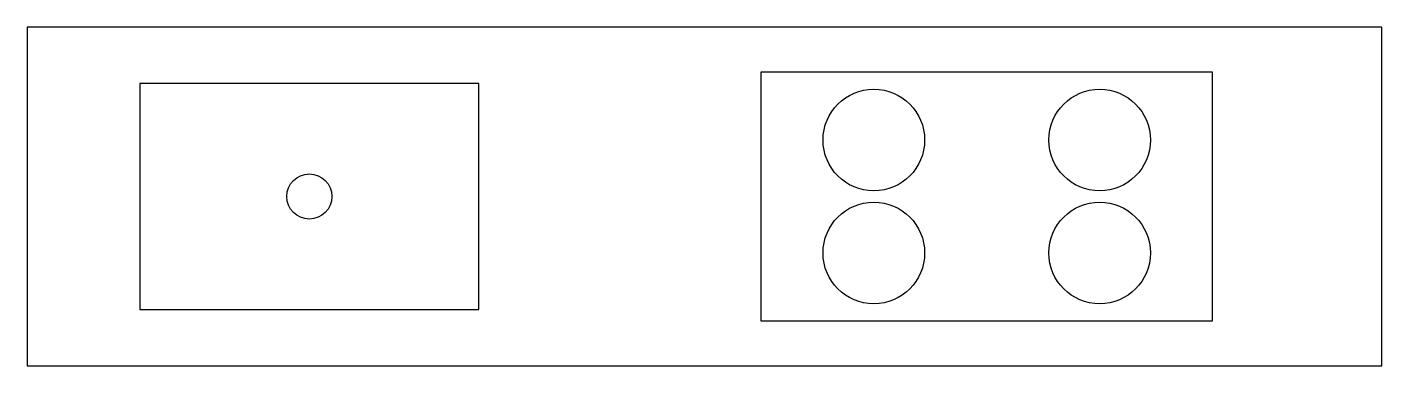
# Model space of a CAD drawing. Header units: metres. Extents: x -1.2 to 1.2, y -0.3 to 0.3.
import ezdxf

# ---------------------------------------------------------------- set-up
doc = ezdxf.new("R2010")
doc.units = ezdxf.units.M
doc.layers.add('XARCH-PLAN', color=2, linetype='Continuous')

# ---------------------------------------------------------------- blocks, each defined once
blk = doc.blocks.new('XA-Kitchen-Counter')
for points in [[(-1.2, -0.3), (1.2, -0.3), (1.2, 0.3), (-1.2, 0.3)], [(0.1, -0.22), (0.9, -0.22), (0.9, 0.22), (0.1, 0.22)], [(-1, -0.2), (-0.4, -0.2), (-0.4, 0.2), (-1, 0.2)]]:
    blk.add_lwpolyline(points, close=True)
for centre, radius in [((0.3, 0.1), 0.09), ((0.7, 0.1), 0.09), ((-0.7, 0), 0.04), ((0.3, -0.1), 0.09), ((0.7, -0.1), 0.09)]:
    blk.add_circle(centre, radius)

msp = doc.modelspace()

# ---------------------------------------------------------------- block references
at = {"layer": 'XARCH-PLAN'}
msp.add_blockref('XA-Kitchen-Counter', (0, 0), dxfattribs=at)

doc.saveas('drawing.dxf')
